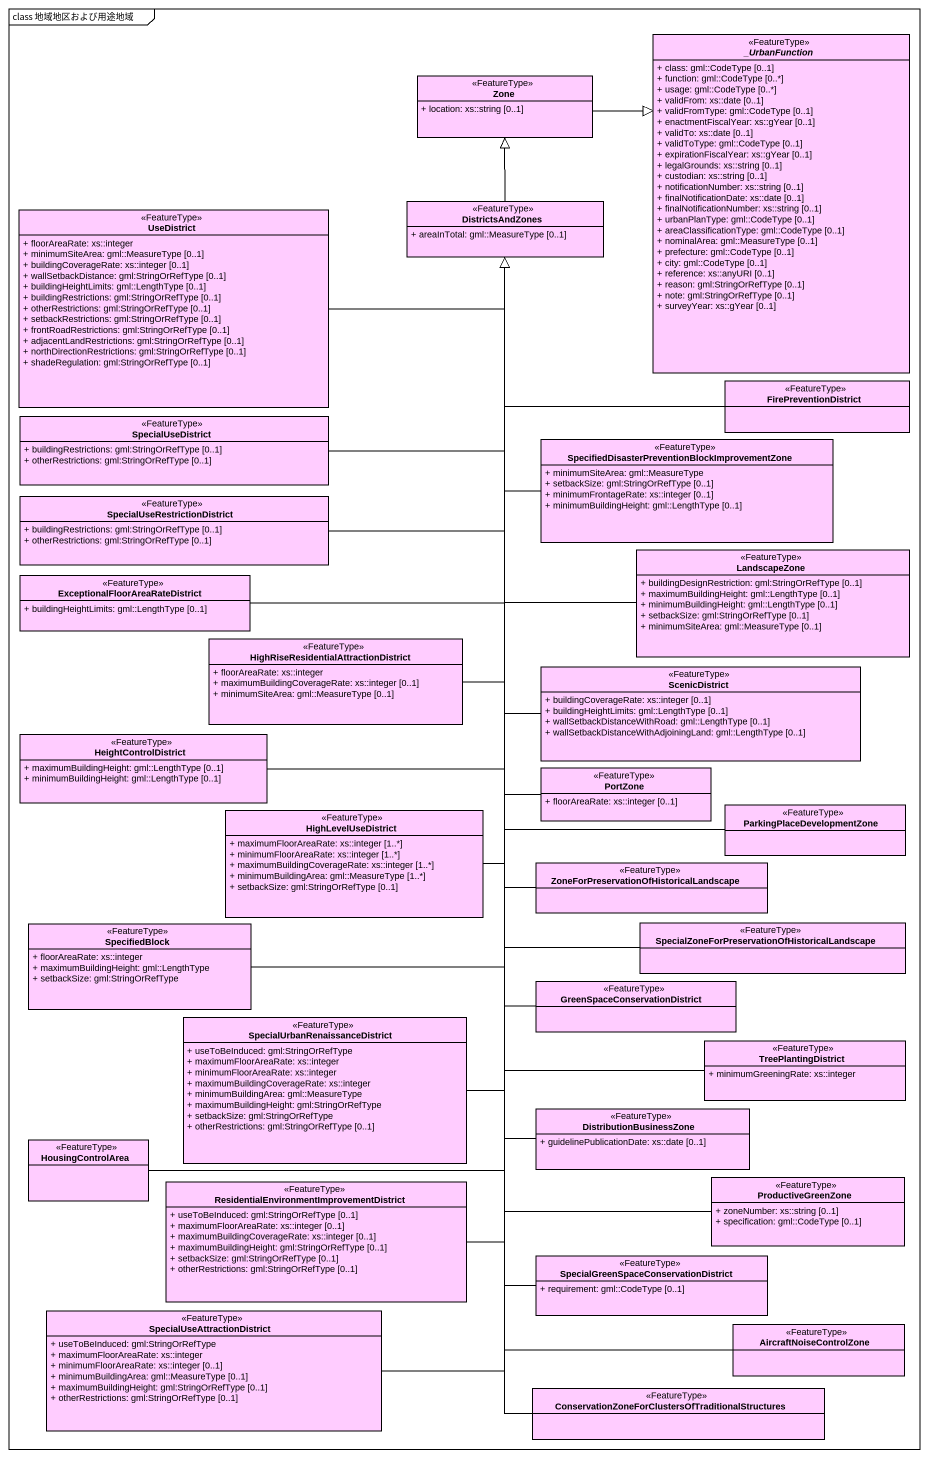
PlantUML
@startuml
mainframe class 地域地区および用途地域
hide circle
hide empty members
skinparam classAttributeIconSize 0
abstract class "_UrbanFunction" as UrbanFunction <<FeatureType>> #FFCCFF {
  + class: gml::CodeType [0..1]
  + function: gml::CodeType [0..*]
  + usage: gml::CodeType [0..*]
  + validFrom: xs::date [0..1]
  + validFromType: gml::CodeType [0..1]
  + enactmentFiscalYear: xs::gYear [0..1]
  + validTo: xs::date [0..1]
  + validToType: gml::CodeType [0..1]
  + expirationFiscalYear: xs::gYear [0..1]
  + legalGrounds: xs::string [0..1]
  + custodian: xs::string [0..1]
  + notificationNumber: xs::string [0..1]
  + finalNotificationDate: xs::date [0..1]
  + finalNotificationNumber: xs::string [0..1]
  + urbanPlanType: gml::CodeType [0..1]
  + areaClassificationType: gml::CodeType [0..1]
  + nominalArea: gml::MeasureType [0..1]
  + prefecture: gml::CodeType [0..1]
  + city: gml::CodeType [0..1]
  + reference: xs::anyURI [0..1]
  + reason: gml:StringOrRefType [0..1]
  + note: gml:StringOrRefType [0..1]
  + surveyYear: xs::gYear [0..1]
}
class Zone <<FeatureType>> #FFCCFF {
  + location: xs::string [0..1]
}
class UseDistrict <<FeatureType>> #FFCCFF {
  + floorAreaRate: xs::integer
  + minimumSiteArea: gml::MeasureType [0..1]
  + buildingCoverageRate: xs::integer [0..1]
  + wallSetbackDistance: gml:StringOrRefType [0..1]
  + buildingHeightLimits: gml::LengthType [0..1]
  + buildingRestrictions: gml:StringOrRefType [0..1]
  + otherRestrictions: gml:StringOrRefType [0..1]
  + setbackRestrictions: gml:StringOrRefType [0..1]
  + frontRoadRestrictions: gml:StringOrRefType [0..1]
  + adjacentLandRestrictions: gml:StringOrRefType [0..1]
  + northDirectionRestrictions: gml:StringOrRefType [0..1]
  + shadeRegulation: gml:StringOrRefType [0..1]
}
class DistrictsAndZones <<FeatureType>> #FFCCFF {
  + areaInTotal: gml::MeasureType [0..1]
}
class FirePreventionDistrict <<FeatureType>> #FFCCFF
class SpecialUseDistrict <<FeatureType>> #FFCCFF {
  + buildingRestrictions: gml:StringOrRefType [0..1]
  + otherRestrictions: gml:StringOrRefType [0..1]
}
class "SpecifiedDisasterPreventionBlockImprovementZone" as SpecifiedDisasterPreventionB <<FeatureType>> #FFCCFF {
  + minimumSiteArea: gml::MeasureType
  + setbackSize: gml:StringOrRefType [0..1]
  + minimumFrontageRate: xs::integer [0..1]
  + minimumBuildingHeight: gml::LengthType [0..1]
}
class "SpecialUseRestrictionDistrict" as SpecialUseRestrictionDistric <<FeatureType>> #FFCCFF {
  + buildingRestrictions: gml:StringOrRefType [0..1]
  + otherRestrictions: gml:StringOrRefType [0..1]
}
class "ExceptionalFloorAreaRateDistrict" as ExceptionalFloorAreaRateDist <<FeatureType>> #FFCCFF {
  + buildingHeightLimits: gml::LengthType [0..1]
}
class LandscapeZone <<FeatureType>> #FFCCFF {
  + buildingDesignRestriction: gml:StringOrRefType [0..1]
  + maximumBuildingHeight: gml::LengthType [0..1]
  + minimumBuildingHeight: gml::LengthType [0..1]
  + setbackSize: gml:StringOrRefType [0..1]
  + minimumSiteArea: gml::MeasureType [0..1]
}
class "HighRiseResidentialAttractionDistrict" as HighRiseResidentialAttractio <<FeatureType>> #FFCCFF {
  + floorAreaRate: xs::integer
  + maximumBuildingCoverageRate: xs::integer [0..1]
  + minimumSiteArea: gml::MeasureType [0..1]
}
class ScenicDistrict <<FeatureType>> #FFCCFF {
  + buildingCoverageRate: xs::integer [0..1]
  + buildingHeightLimits: gml::LengthType [0..1]
  + wallSetbackDistanceWithRoad: gml::LengthType [0..1]
  + wallSetbackDistanceWithAdjoiningLand: gml::LengthType [0..1]
}
class HeightControlDistrict <<FeatureType>> #FFCCFF {
  + maximumBuildingHeight: gml::LengthType [0..1]
  + minimumBuildingHeight: gml::LengthType [0..1]
}
class PortZone <<FeatureType>> #FFCCFF {
  + floorAreaRate: xs::integer [0..1]
}
class HighLevelUseDistrict <<FeatureType>> #FFCCFF {
  + maximumFloorAreaRate: xs::integer [1..*]
  + minimumFloorAreaRate: xs::integer [1..*]
  + maximumBuildingCoverageRate: xs::integer [1..*]
  + minimumBuildingArea: gml::MeasureType [1..*]
  + setbackSize: gml:StringOrRefType [0..1]
}
class ParkingPlaceDevelopmentZone <<FeatureType>> #FFCCFF
class "ZoneForPreservationOfHistoricalLandscape" as ZoneForPreservationOfHistori <<FeatureType>> #FFCCFF
class SpecifiedBlock <<FeatureType>> #FFCCFF {
  + floorAreaRate: xs::integer
  + maximumBuildingHeight: gml::LengthType
  + setbackSize: gml:StringOrRefType
}
class "SpecialZoneForPreservationOfHistoricalLandscape" as SpecialZoneForPreservationOf <<FeatureType>> #FFCCFF
class "GreenSpaceConservationDistrict" as GreenSpaceConservationDistri <<FeatureType>> #FFCCFF
class "SpecialUrbanRenaissanceDistrict" as SpecialUrbanRenaissanceDistr <<FeatureType>> #FFCCFF {
  + useToBeInduced: gml:StringOrRefType
  + maximumFloorAreaRate: xs::integer
  + minimumFloorAreaRate: xs::integer
  + maximumBuildingCoverageRate: xs::integer
  + minimumBuildingArea: gml::MeasureType
  + maximumBuildingHeight: gml:StringOrRefType
  + setbackSize: gml:StringOrRefType
  + otherRestrictions: gml:StringOrRefType [0..1]
}
class TreePlantingDistrict <<FeatureType>> #FFCCFF {
  + minimumGreeningRate: xs::integer
}
class DistributionBusinessZone <<FeatureType>> #FFCCFF {
  + guidelinePublicationDate: xs::date [0..1]
}
class HousingControlArea <<FeatureType>> #FFCCFF
class "ResidentialEnvironmentImprovementDistrict" as ResidentialEnvironmentImprov <<FeatureType>> #FFCCFF {
  + useToBeInduced: gml:StringOrRefType [0..1]
  + maximumFloorAreaRate: xs::integer [0..1]
  + maximumBuildingCoverageRate: xs::integer [0..1]
  + maximumBuildingHeight: gml:StringOrRefType [0..1]
  + setbackSize: gml:StringOrRefType [0..1]
  + otherRestrictions: gml:StringOrRefType [0..1]
}
class ProductiveGreenZone <<FeatureType>> #FFCCFF {
  + zoneNumber: xs::string [0..1]
  + specification: gml::CodeType [0..1]
}
class "SpecialGreenSpaceConservationDistrict" as SpecialGreenSpaceConservatio <<FeatureType>> #FFCCFF {
  + requirement: gml::CodeType [0..1]
}
class SpecialUseAttractionDistrict <<FeatureType>> #FFCCFF {
  + useToBeInduced: gml:StringOrRefType
  + maximumFloorAreaRate: xs::integer
  + minimumFloorAreaRate: xs::integer [0..1]
  + minimumBuildingArea: gml::MeasureType [0..1]
  + maximumBuildingHeight: gml:StringOrRefType [0..1]
  + otherRestrictions: gml:StringOrRefType [0..1]
}
class AircraftNoiseControlZone <<FeatureType>> #FFCCFF
class "ConservationZoneForClustersOfTraditionalStructures" as ConservationZoneForClustersO <<FeatureType>> #FFCCFF
Zone -right-|> UrbanFunction
UseDistrict -right-|> DistrictsAndZones
DistrictsAndZones -up-|> Zone
FirePreventionDistrict -left-|> DistrictsAndZones
SpecialUseDistrict -up-|> DistrictsAndZones
SpecifiedDisasterPreventionB -up-|> DistrictsAndZones
SpecialUseRestrictionDistric -up-|> DistrictsAndZones
ExceptionalFloorAreaRateDist -up-|> DistrictsAndZones
LandscapeZone -up-|> DistrictsAndZones
HighRiseResidentialAttractio -up-|> DistrictsAndZones
ScenicDistrict -up-|> DistrictsAndZones
HeightControlDistrict -up-|> DistrictsAndZones
PortZone -up-|> DistrictsAndZones
HighLevelUseDistrict -up-|> DistrictsAndZones
ParkingPlaceDevelopmentZone -up-|> DistrictsAndZones
ZoneForPreservationOfHistori -up-|> DistrictsAndZones
SpecifiedBlock -up-|> DistrictsAndZones
SpecialZoneForPreservationOf -up-|> DistrictsAndZones
GreenSpaceConservationDistri -up-|> DistrictsAndZones
SpecialUrbanRenaissanceDistr -up-|> DistrictsAndZones
TreePlantingDistrict -up-|> DistrictsAndZones
DistributionBusinessZone -up-|> DistrictsAndZones
HousingControlArea -up-|> DistrictsAndZones
ResidentialEnvironmentImprov -up-|> DistrictsAndZones
ProductiveGreenZone -up-|> DistrictsAndZones
SpecialGreenSpaceConservatio -up-|> DistrictsAndZones
SpecialUseAttractionDistrict -up-|> DistrictsAndZones
AircraftNoiseControlZone -up-|> DistrictsAndZones
ConservationZoneForClustersO -up-|> DistrictsAndZones
@enduml
